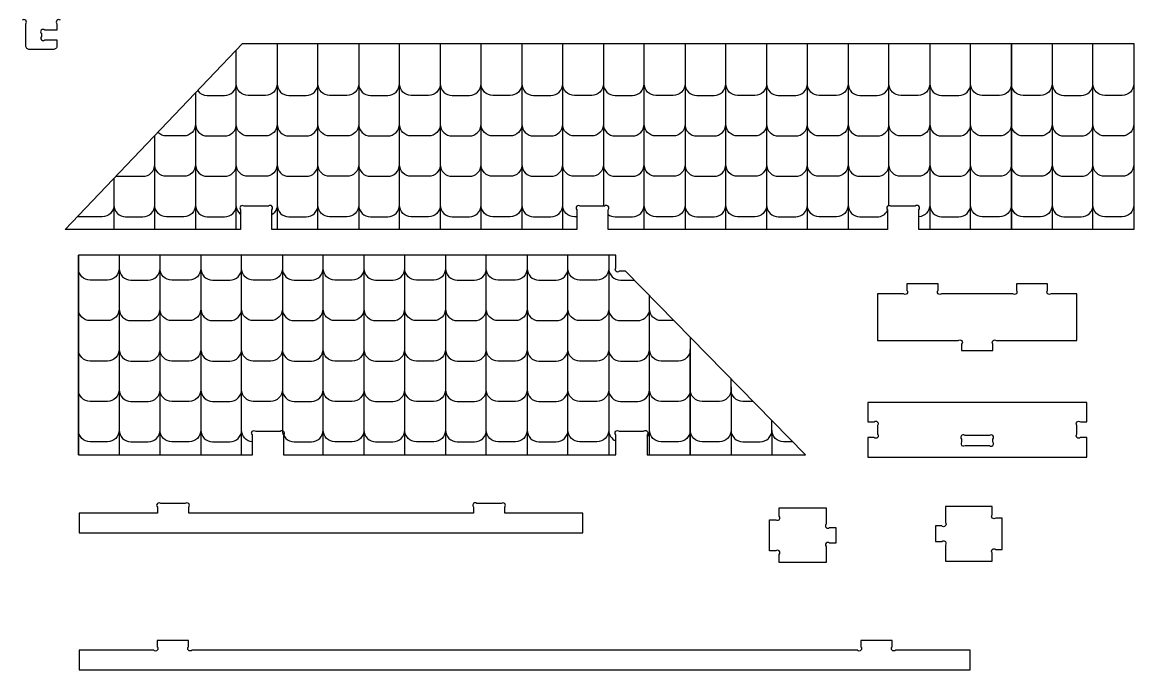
# Model space of a CAD drawing. Extents: x 766 to 5228, y 230 to 3677.
# Drawn here: x 3863 to 5228, y 1531 to 2327 of the extents above; entities that cross this region are included whole.
import ezdxf

# ---------------------------------------------------------------- set-up
doc = ezdxf.new("R2010")
doc.units = 0
doc.header["$MEASUREMENT"] = 0
doc.layers.add('LAYER1', color=18, linetype='CONTINUOUS')

msp = doc.modelspace()

# ---------------------------------------------------------------- linework, layer by layer
at = {"layer": 'LAYER1'}
for points in [[(3909.6, 2329.5, 1), (3905.4, 2325.2), (3905.4, 2317.5), (3890.4, 2317.5, 1), (3886.2, 2313.2), (3886.2, 2309.7, 1), (3890.4, 2305.5), (3905.4, 2305.5), (3905.4, 2298.3, -0.414214), (3900.6, 2293.5), (3871.8, 2293.5, -0.414214), (3867, 2298.3), (3867, 2325.2, 1), (3862.7, 2329.5)], [(4175.7, 2300.9), (4175.7, 2251.5, -0.414214), (4161.3, 2237.1), (4140, 2237.1, -0.414214), (4125.6, 2251.5), (4125.6, 2284.7)], [(4175.7, 2300.9), (4175.7, 2251.5, 0.414214), (4190.1, 2237.1), (4211.4, 2237.1, 0.414214), (4225.8, 2251.5), (4225.8, 2300.9)], [(4275.9, 2300.9), (4275.9, 2251.5, -0.414214), (4261.5, 2237.1), (4240.2, 2237.1, -0.414214), (4225.8, 2251.5), (4225.8, 2300.9)], [(4275.9, 2300.9), (4275.9, 2251.5, 0.414214), (4290.3, 2237.1), (4311.6, 2237.1, 0.414214), (4326, 2251.5), (4326, 2300.9)], [(4376.1, 2300.9), (4376.1, 2251.5, -0.414214), (4361.7, 2237.1), (4340.4, 2237.1, -0.414214), (4326, 2251.5), (4326, 2300.9)], [(4376.1, 2300.9), (4376.1, 2251.5, 0.414214), (4390.5, 2237.1), (4411.8, 2237.1, 0.414214), (4426.2, 2251.5), (4426.2, 2300.9)], [(4476.3, 2300.9), (4476.3, 2251.5, -0.414214), (4461.9, 2237.1), (4440.6, 2237.1, -0.414214), (4426.2, 2251.5), (4426.2, 2300.9)], [(4476.3, 2300.9), (4476.3, 2251.5, 0.414214), (4490.7, 2237.1), (4512, 2237.1, 0.414214), (4526.4, 2251.5), (4526.4, 2300.9)], [(4576.4, 2300.9), (4576.4, 2251.5, -0.414214), (4562, 2237.1), (4540.8, 2237.1, -0.414214), (4526.4, 2251.5), (4526.4, 2300.9)], [(4576.4, 2300.9), (4576.4, 2251.5, 0.414214), (4590.8, 2237.1), (4612.1, 2237.1, 0.414214), (4626.5, 2251.5), (4626.5, 2300.9)], [(4676.6, 2300.9), (4676.6, 2251.5, -0.414214), (4662.2, 2237.1), (4640.9, 2237.1, -0.414214), (4626.5, 2251.5), (4626.5, 2300.9)], [(4676.6, 2300.9), (4676.6, 2251.5, 0.414214), (4691, 2237.1), (4712.3, 2237.1, 0.414214), (4726.7, 2251.5), (4726.7, 2300.9)], [(4776.8, 2300.9), (4776.8, 2251.5, -0.414214), (4762.4, 2237.1), (4741.1, 2237.1, -0.414214), (4726.7, 2251.5), (4726.7, 2300.9)], [(4776.8, 2300.9), (4776.8, 2251.5, 0.414214), (4791.2, 2237.1), (4812.5, 2237.1, 0.414214), (4826.9, 2251.5), (4826.9, 2300.9)], [(4877, 2300.9), (4877, 2251.5, -0.414214), (4862.6, 2237.1), (4841.3, 2237.1, -0.414214), (4826.9, 2251.5), (4826.9, 2300.9)], [(4877, 2300.9), (4877, 2251.5, 0.414214), (4891.4, 2237.1), (4912.7, 2237.1, 0.414214), (4927.1, 2251.5), (4927.1, 2300.9)], [(4977.2, 2300.9), (4977.2, 2251.5, -0.414214), (4962.8, 2237.1), (4941.5, 2237.1, -0.414214), (4927.1, 2251.5), (4927.1, 2300.9)], [(4977.2, 2300.9), (4977.2, 2251.5, 0.414214), (4991.6, 2237.1), (5012.9, 2237.1, 0.414214), (5027.3, 2251.5), (5027.3, 2300.9)], [(5077.4, 2300.9), (5077.4, 2251.5, -0.414214), (5063, 2237.1), (5041.7, 2237.1, -0.414214), (5027.3, 2251.5), (5027.3, 2300.9)], [(5127.5, 2300.9), (5127.5, 2251.5, -0.414214), (5113.1, 2237.1), (5091.8, 2237.1, -0.414214), (5077.4, 2251.5), (5077.4, 2300.9)], [(5127.5, 2300.9), (5127.5, 2251.5, 0.414214), (5141.9, 2237.1), (5163.2, 2237.1, 0.414214), (5177.6, 2251.5), (5177.6, 2300.9)], [(5227.7, 2300.9), (5227.7, 2251.5, -0.414214), (5213.3, 2237.1), (5192, 2237.1, -0.414214), (5177.6, 2251.5), (5177.6, 2300.9)], [(4078.2, 2243.1, 0.240596), (4089.9, 2237.1), (4111.2, 2237.1, 0.414214), (4125.6, 2251.5), (4125.6, 2292.8)], [(4075.5, 2240.2), (4075.5, 2201.8, 0.414214), (4089.9, 2187.4), (4111.2, 2187.4, 0.414214), (4125.6, 2201.8), (4125.6, 2251.5)], [(4175.7, 2251.5), (4175.7, 2201.8, -0.414214), (4161.3, 2187.4), (4140, 2187.4, -0.414214), (4125.6, 2201.8), (4125.6, 2251.5)], [(4175.7, 2251.5), (4175.7, 2201.8, 0.414214), (4190.1, 2187.4), (4211.4, 2187.4, 0.414214), (4225.8, 2201.8), (4225.8, 2251.5)], [(4275.9, 2251.5), (4275.9, 2201.8, -0.414214), (4261.5, 2187.4), (4240.2, 2187.4, -0.414214), (4225.8, 2201.8), (4225.8, 2251.5)], [(4275.9, 2251.5), (4275.9, 2201.8, 0.414214), (4290.3, 2187.4), (4311.6, 2187.4, 0.414214), (4326, 2201.8), (4326, 2251.5)], [(4376.1, 2251.5), (4376.1, 2201.8, -0.414214), (4361.7, 2187.4), (4340.4, 2187.4, -0.414214), (4326, 2201.8), (4326, 2251.5)], [(4376.1, 2251.5), (4376.1, 2201.8, 0.414214), (4390.5, 2187.4), (4411.8, 2187.4, 0.414214), (4426.2, 2201.8), (4426.2, 2251.5)], [(4476.3, 2251.5), (4476.3, 2201.8, -0.414214), (4461.9, 2187.4), (4440.6, 2187.4, -0.414214), (4426.2, 2201.8), (4426.2, 2251.5)], [(4476.3, 2251.5), (4476.3, 2201.8, 0.414214), (4490.7, 2187.4), (4512, 2187.4, 0.414214), (4526.4, 2201.8), (4526.4, 2251.5)], [(4576.4, 2251.5), (4576.4, 2201.8, -0.414214), (4562, 2187.4), (4540.8, 2187.4, -0.414214), (4526.4, 2201.8), (4526.4, 2251.5)], [(4576.4, 2251.5), (4576.4, 2201.8, 0.414214), (4590.8, 2187.4), (4612.1, 2187.4, 0.414214), (4626.5, 2201.8), (4626.5, 2251.5)], [(4676.6, 2251.5), (4676.6, 2201.8, -0.414214), (4662.2, 2187.4), (4640.9, 2187.4, -0.414214), (4626.5, 2201.8), (4626.5, 2251.5)], [(4676.6, 2251.5), (4676.6, 2201.8, 0.414214), (4691, 2187.4), (4712.3, 2187.4, 0.414214), (4726.7, 2201.8), (4726.7, 2251.5)], [(4776.8, 2251.5), (4776.8, 2201.8, -0.414214), (4762.4, 2187.4), (4741.1, 2187.4, -0.414214), (4726.7, 2201.8), (4726.7, 2251.5)], [(4776.8, 2251.5), (4776.8, 2201.8, 0.414214), (4791.2, 2187.4), (4812.5, 2187.4, 0.414214), (4826.9, 2201.8), (4826.9, 2251.5)], [(4877, 2251.5), (4877, 2201.8, -0.414214), (4862.6, 2187.4), (4841.3, 2187.4, -0.414214), (4826.9, 2201.8), (4826.9, 2251.5)], [(4877, 2251.5), (4877, 2201.8, 0.414214), (4891.4, 2187.4), (4912.7, 2187.4, 0.414214), (4927.1, 2201.8), (4927.1, 2251.5)], [(4977.2, 2251.5), (4977.2, 2201.8, -0.414214), (4962.8, 2187.4), (4941.5, 2187.4, -0.414214), (4927.1, 2201.8), (4927.1, 2251.5)], [(4977.2, 2251.5), (4977.2, 2201.8, 0.414214), (4991.6, 2187.4), (5012.9, 2187.4, 0.414214), (5027.3, 2201.8), (5027.3, 2251.5)], [(5077.4, 2251.5), (5077.4, 2201.8, -0.414214), (5063, 2187.4), (5041.7, 2187.4, -0.414214), (5027.3, 2201.8), (5027.3, 2251.5)], [(5127.5, 2251.5), (5127.5, 2201.8, -0.414214), (5113.1, 2187.4), (5091.8, 2187.4, -0.414214), (5077.4, 2201.8), (5077.4, 2251.5)], [(5127.5, 2251.5), (5127.5, 2201.8, 0.414214), (5141.9, 2187.4), (5163.2, 2187.4, 0.414214), (5177.6, 2201.8), (5177.6, 2251.5)], [(5227.7, 2251.5), (5227.7, 2201.8, -0.414214), (5213.3, 2187.4), (5192, 2187.4, -0.414214), (5177.6, 2201.8), (5177.6, 2251.5)], [(4075.5, 2229.8), (4075.5, 2201.8, -0.414214), (4061.1, 2187.4), (4039.8, 2187.4, -0.203614), (4029.4, 2191.8)], [(4075.5, 2201.8), (4075.5, 2152.2, -0.414214), (4061.1, 2137.8), (4039.8, 2137.8, -0.414214), (4025.4, 2152.2), (4025.4, 2187.6)], [(4075.5, 2201.8), (4075.5, 2152.2, 0.414214), (4089.9, 2137.8), (4111.2, 2137.8, 0.414214), (4125.6, 2152.2), (4125.6, 2201.8)], [(4175.7, 2201.8), (4175.7, 2152.2, -0.414214), (4161.3, 2137.8), (4140, 2137.8, -0.414214), (4125.6, 2152.2), (4125.6, 2201.8)], [(4175.7, 2201.8), (4175.7, 2152.2, 0.414214), (4190.1, 2137.8), (4211.4, 2137.8, 0.414214), (4225.8, 2152.2), (4225.8, 2201.8)], [(4275.9, 2201.8), (4275.9, 2152.2, -0.414214), (4261.5, 2137.8), (4240.2, 2137.8, -0.414214), (4225.8, 2152.2), (4225.8, 2201.8)], [(4275.9, 2201.8), (4275.9, 2152.2, 0.414214), (4290.3, 2137.8), (4311.6, 2137.8, 0.414214), (4326, 2152.2), (4326, 2201.8)], [(4376.1, 2201.8), (4376.1, 2152.2, -0.414214), (4361.7, 2137.8), (4340.4, 2137.8, -0.414214), (4326, 2152.2), (4326, 2201.8)], [(4376.1, 2201.8), (4376.1, 2152.2, 0.414214), (4390.5, 2137.8), (4411.8, 2137.8, 0.414214), (4426.2, 2152.2), (4426.2, 2201.8)], [(4476.3, 2201.8), (4476.3, 2152.2, -0.414214), (4461.9, 2137.8), (4440.6, 2137.8, -0.414214), (4426.2, 2152.2), (4426.2, 2201.8)], [(4476.3, 2201.8), (4476.3, 2152.2, 0.414214), (4490.7, 2137.8), (4512, 2137.8, 0.414214), (4526.4, 2152.2), (4526.4, 2201.8)], [(4576.4, 2201.8), (4576.4, 2152.2, -0.414214), (4562, 2137.8), (4540.8, 2137.8, -0.414214), (4526.4, 2152.2), (4526.4, 2201.8)], [(4576.4, 2201.8), (4576.4, 2152.2, 0.414214), (4590.8, 2137.8), (4612.1, 2137.8, 0.414214), (4626.5, 2152.2), (4626.5, 2201.8)], [(4676.6, 2201.8), (4676.6, 2152.2, -0.414214), (4662.2, 2137.8), (4640.9, 2137.8, -0.414214), (4626.5, 2152.2), (4626.5, 2201.8)], [(4676.6, 2201.8), (4676.6, 2152.2, 0.414214), (4691, 2137.8), (4712.3, 2137.8, 0.414214), (4726.7, 2152.2), (4726.7, 2201.8)], [(4776.8, 2201.8), (4776.8, 2152.2, -0.414214), (4762.4, 2137.8), (4741.1, 2137.8, -0.414214), (4726.7, 2152.2), (4726.7, 2201.8)], [(4776.8, 2201.8), (4776.8, 2152.2, 0.414214), (4791.2, 2137.8), (4812.5, 2137.8, 0.414214), (4826.9, 2152.2), (4826.9, 2201.8)], [(4877, 2201.8), (4877, 2152.2, -0.414214), (4862.6, 2137.8), (4841.3, 2137.8, -0.414214), (4826.9, 2152.2), (4826.9, 2201.8)], [(4877, 2201.8), (4877, 2152.2, 0.414214), (4891.4, 2137.8), (4912.7, 2137.8, 0.414214), (4927.1, 2152.2), (4927.1, 2201.8)], [(4977.2, 2201.8), (4977.2, 2152.2, -0.414214), (4962.8, 2137.8), (4941.5, 2137.8, -0.414214), (4927.1, 2152.2), (4927.1, 2201.8)], [(4977.2, 2201.8), (4977.2, 2152.2, 0.414214), (4991.6, 2137.8), (5012.9, 2137.8, 0.414214), (5027.3, 2152.2), (5027.3, 2201.8)], [(5077.4, 2201.8), (5077.4, 2152.2, -0.414214), (5063, 2137.8), (5041.7, 2137.8, -0.414214), (5027.3, 2152.2), (5027.3, 2201.8)], [(5127.5, 2201.8), (5127.5, 2152.2, -0.414214), (5113.1, 2137.8), (5091.8, 2137.8, -0.414214), (5077.4, 2152.2), (5077.4, 2201.8)], [(5127.5, 2201.8), (5127.5, 2152.2, 0.414214), (5141.9, 2137.8), (5163.2, 2137.8, 0.414214), (5177.6, 2152.2), (5177.6, 2201.8)], [(5227.7, 2201.8), (5227.7, 2152.2, -0.414214), (5213.3, 2137.8), (5192, 2137.8, -0.414214), (5177.6, 2152.2), (5177.6, 2201.8)], [(3977.9, 2137.8), (4011, 2137.8, 0.414214), (4025.4, 2152.2), (4025.4, 2174.9)], [(3975.3, 2120.1), (3975.3, 2102.5, 0.414214), (3989.7, 2088.1), (4011, 2088.1, 0.414214), (4025.4, 2102.5), (4025.4, 2152.2)], [(4075.5, 2152.2), (4075.5, 2102.5, -0.414214), (4061.1, 2088.1), (4039.8, 2088.1, -0.414214), (4025.4, 2102.5), (4025.4, 2152.2)], [(4075.5, 2152.2), (4075.5, 2102.5, 0.414214), (4089.9, 2088.1), (4111.2, 2088.1, 0.414214), (4125.6, 2102.5), (4125.6, 2152.2)], [(4130.9, 2091.3, -0.225173), (4125.6, 2102.5), (4125.6, 2152.2)], [(4175.7, 2152.2), (4175.7, 2102.5, -0.250585), (4169.3, 2090.5)], [(4175.7, 2152.2), (4175.7, 2102.5, 0.414214), (4190.1, 2088.1), (4211.4, 2088.1, 0.414214), (4225.8, 2102.5), (4225.8, 2152.2)], [(4275.9, 2152.2), (4275.9, 2102.5, -0.414214), (4261.5, 2088.1), (4240.2, 2088.1, -0.414214), (4225.8, 2102.5), (4225.8, 2152.2)], [(4275.9, 2152.2), (4275.9, 2102.5, 0.414214), (4290.3, 2088.1), (4311.6, 2088.1, 0.414214), (4326, 2102.5), (4326, 2152.2)], [(4376.1, 2152.2), (4376.1, 2102.5, -0.414214), (4361.7, 2088.1), (4340.4, 2088.1, -0.414214), (4326, 2102.5), (4326, 2152.2)], [(4376.1, 2152.2), (4376.1, 2102.5, 0.414214), (4390.5, 2088.1), (4411.8, 2088.1, 0.414214), (4426.2, 2102.5), (4426.2, 2152.2)], [(4476.3, 2152.2), (4476.3, 2102.5, -0.414214), (4461.9, 2088.1), (4440.6, 2088.1, -0.414214), (4426.2, 2102.5), (4426.2, 2152.2)], [(4476.3, 2152.2), (4476.3, 2102.5, 0.414214), (4490.7, 2088.1), (4512, 2088.1, 0.414214), (4526.4, 2102.5), (4526.4, 2152.2)], [(4543.7, 2088.1), (4540.8, 2088.1, -0.414214), (4526.4, 2102.5), (4526.4, 2152.2)], [(4576.4, 2152.2), (4576.4, 2102.5, 0.02405), (4576.5, 2101.1)], [(4576.4, 2152.2), (4576.4, 2102.5, -0.02405), (4576.4, 2101.1)], [(4582.1, 2091, 0.165063), (4590.8, 2088.1), (4612.1, 2088.1, 0.414214), (4626.5, 2102.5), (4626.5, 2152.2)], [(4676.6, 2152.2), (4676.6, 2102.5, -0.414214), (4662.2, 2088.1), (4640.9, 2088.1, -0.414214), (4626.5, 2102.5), (4626.5, 2152.2)], [(4676.6, 2152.2), (4676.6, 2102.5, 0.414214), (4691, 2088.1), (4712.3, 2088.1, 0.414214), (4726.7, 2102.5), (4726.7, 2152.2)], [(4776.8, 2152.2), (4776.8, 2102.5, -0.414214), (4762.4, 2088.1), (4741.1, 2088.1, -0.414214), (4726.7, 2102.5), (4726.7, 2152.2)], [(4776.8, 2152.2), (4776.8, 2102.5, 0.414214), (4791.2, 2088.1), (4812.5, 2088.1, 0.414214), (4826.9, 2102.5), (4826.9, 2152.2)], [(4877, 2152.2), (4877, 2102.5, -0.414214), (4862.6, 2088.1), (4841.3, 2088.1, -0.414214), (4826.9, 2102.5), (4826.9, 2152.2)], [(4877, 2152.2), (4877, 2102.5, 0.414214), (4891.4, 2088.1), (4912.7, 2088.1, 0.2717), (4925.3, 2095.4)], [(4927, 2101.1, 0.02405), (4927.1, 2102.5), (4927.1, 2152.2)], [(4927.2, 2101.1, -0.02405), (4927.1, 2102.5), (4927.1, 2152.2)], [(4977.2, 2152.2), (4977.2, 2102.5, -0.396511), (4963.7, 2088.1)], [(4977.2, 2152.2), (4977.2, 2102.5, 0.414214), (4991.6, 2088.1), (5012.9, 2088.1, 0.414214), (5027.3, 2102.5), (5027.3, 2152.2)], [(5077.4, 2152.2), (5077.4, 2102.5, -0.414214), (5063, 2088.1), (5041.7, 2088.1, -0.414214), (5027.3, 2102.5), (5027.3, 2152.2)], [(5127.5, 2152.2), (5127.5, 2102.5, -0.414214), (5113.1, 2088.1), (5091.8, 2088.1, -0.414214), (5077.4, 2102.5), (5077.4, 2152.2)], [(5127.5, 2152.2), (5127.5, 2102.5, 0.414214), (5141.9, 2088.1), (5163.2, 2088.1, 0.414214), (5177.6, 2102.5), (5177.6, 2152.2)], [(5227.7, 2152.2), (5227.7, 2102.5, -0.414214), (5213.3, 2088.1), (5192, 2088.1, -0.414214), (5177.6, 2102.5), (5177.6, 2152.2)], [(3975.3, 2135), (3975.3, 2102.5, -0.414214), (3960.9, 2088.1), (3930.6, 2088.1)], [(3981.8, 2041), (3981.8, 2024.6, -0.414214), (3967.4, 2010.2), (3946.1, 2010.2, -0.414214), (3931.7, 2024.6), (3931.7, 2041)], [(3981.8, 2041), (3981.8, 2024.6, 0.414214), (3996.2, 2010.2), (4017.5, 2010.2, 0.414214), (4031.9, 2024.6), (4031.9, 2041)], [(4082, 2041), (4082, 2024.6, -0.414214), (4067.6, 2010.2), (4046.3, 2010.2, -0.414214), (4031.9, 2024.6), (4031.9, 2041)], [(4082, 2041), (4082, 2024.6, 0.414214), (4096.4, 2010.2), (4117.7, 2010.2, 0.414214), (4132.1, 2024.6), (4132.1, 2041)], [(4182.2, 2041), (4182.2, 2024.6, -0.414214), (4167.8, 2010.2), (4146.5, 2010.2, -0.414214), (4132.1, 2024.6), (4132.1, 2041)], [(4182.2, 2041), (4182.2, 2024.6, 0.414214), (4196.6, 2010.2), (4217.9, 2010.2, 0.414214), (4232.3, 2024.6), (4232.3, 2041)], [(4282.3, 2041), (4282.3, 2024.6, -0.414214), (4267.9, 2010.2), (4246.7, 2010.2, -0.414214), (4232.3, 2024.6), (4232.3, 2041)], [(4282.3, 2041), (4282.3, 2024.6, 0.414214), (4296.7, 2010.2), (4318, 2010.2, 0.414214), (4332.4, 2024.6), (4332.4, 2041)], [(4382.5, 2041), (4382.5, 2024.6, -0.414214), (4368.1, 2010.2), (4346.8, 2010.2, -0.414214), (4332.4, 2024.6), (4332.4, 2041)], [(4382.5, 2041), (4382.5, 2024.6, 0.414214), (4396.9, 2010.2), (4418.2, 2010.2, 0.414214), (4432.6, 2024.6), (4432.6, 2041)], [(4482.7, 2041), (4482.7, 2024.6, -0.414214), (4468.3, 2010.2), (4447, 2010.2, -0.414214), (4432.6, 2024.6), (4432.6, 2041)], [(4482.7, 2041), (4482.7, 2024.6, 0.414214), (4497.1, 2010.2), (4518.4, 2010.2, 0.414214), (4532.8, 2024.6), (4532.8, 2041)], [(4582.9, 2041), (4582.9, 2024.6, -0.414214), (4568.5, 2010.2), (4547.2, 2010.2, -0.414214), (4532.8, 2024.6), (4532.8, 2041)], [(4582.9, 2041), (4582.9, 2024.6, 0.414214), (4597.3, 2010.2), (4614.3, 2010.2)], [(3981.8, 2024.3), (3981.8, 1974.9, -0.414214), (3967.4, 1960.5), (3946.1, 1960.5, -0.414214), (3931.7, 1974.9), (3931.7, 2024.3)], [(3981.8, 2024.3), (3981.8, 1974.9, 0.414214), (3996.2, 1960.5), (4017.5, 1960.5, 0.414214), (4031.9, 1974.9), (4031.9, 2024.3)], [(4082, 2024.3), (4082, 1974.9, -0.414214), (4067.6, 1960.5), (4046.3, 1960.5, -0.414214), (4031.9, 1974.9), (4031.9, 2024.3)], [(4082, 2024.3), (4082, 1974.9, 0.414214), (4096.4, 1960.5), (4117.7, 1960.5, 0.414214), (4132.1, 1974.9), (4132.1, 2024.3)], [(4182.2, 2024.3), (4182.2, 1974.9, -0.414214), (4167.8, 1960.5), (4146.5, 1960.5, -0.414214), (4132.1, 1974.9), (4132.1, 2024.3)], [(4182.2, 2024.3), (4182.2, 1974.9, 0.414214), (4196.6, 1960.5), (4217.9, 1960.5, 0.414214), (4232.3, 1974.9), (4232.3, 2024.3)], [(4282.3, 2024.3), (4282.3, 1974.9, -0.414214), (4267.9, 1960.5), (4246.7, 1960.5, -0.414214), (4232.3, 1974.9), (4232.3, 2024.3)], [(4282.3, 2024.3), (4282.3, 1974.9, 0.414214), (4296.7, 1960.5), (4318, 1960.5, 0.414214), (4332.4, 1974.9), (4332.4, 2024.3)], [(4382.5, 2024.3), (4382.5, 1974.9, -0.414214), (4368.1, 1960.5), (4346.8, 1960.5, -0.414214), (4332.4, 1974.9), (4332.4, 2024.3)], [(4382.5, 2024.3), (4382.5, 1974.9, 0.414214), (4396.9, 1960.5), (4418.2, 1960.5, 0.414214), (4432.6, 1974.9), (4432.6, 2024.3)], [(4482.7, 2024.3), (4482.7, 1974.9, -0.414214), (4468.3, 1960.5), (4447, 1960.5, -0.414214), (4432.6, 1974.9), (4432.6, 2024.3)], [(4482.7, 2024.3), (4482.7, 1974.9, 0.414214), (4497.1, 1960.5), (4518.4, 1960.5, 0.414214), (4532.8, 1974.9), (4532.8, 2024.3)], [(4582.9, 2024.3), (4582.9, 1974.9, -0.414214), (4568.5, 1960.5), (4547.2, 1960.5, -0.414214), (4532.8, 1974.9), (4532.8, 2024.3)], [(4582.9, 2024.3), (4582.9, 1974.9, 0.414214), (4597.3, 1960.5), (4618.6, 1960.5, 0.3358), (4632.5, 1971)], [(4663, 1960.5), (4647.4, 1960.5, -0.414214), (4633, 1974.9), (4633, 1991.1)], [(3981.8, 1974.9), (3981.8, 1925.2, -0.414214), (3967.4, 1910.8), (3946.1, 1910.8, -0.414214), (3931.7, 1925.2), (3931.7, 1974.9)], [(3981.8, 1974.9), (3981.8, 1925.2, 0.414214), (3996.2, 1910.8), (4017.5, 1910.8, 0.414214), (4031.9, 1925.2), (4031.9, 1974.9)], [(4082, 1974.9), (4082, 1925.2, -0.414214), (4067.6, 1910.8), (4046.3, 1910.8, -0.414214), (4031.9, 1925.2), (4031.9, 1974.9)], [(4082, 1974.9), (4082, 1925.2, 0.414214), (4096.4, 1910.8), (4117.7, 1910.8, 0.414214), (4132.1, 1925.2), (4132.1, 1974.9)], [(4182.2, 1974.9), (4182.2, 1925.2, -0.414214), (4167.8, 1910.8), (4146.5, 1910.8, -0.414214), (4132.1, 1925.2), (4132.1, 1974.9)], [(4182.2, 1974.9), (4182.2, 1925.2, 0.414214), (4196.6, 1910.8), (4217.9, 1910.8, 0.414214), (4232.3, 1925.2), (4232.3, 1974.9)], [(4282.3, 1974.9), (4282.3, 1925.2, -0.414214), (4267.9, 1910.8), (4246.7, 1910.8, -0.414214), (4232.3, 1925.2), (4232.3, 1974.9)], [(4282.3, 1974.9), (4282.3, 1925.2, 0.414214), (4296.7, 1910.8), (4318, 1910.8, 0.414214), (4332.4, 1925.2), (4332.4, 1974.9)], [(4382.5, 1974.9), (4382.5, 1925.2, -0.414214), (4368.1, 1910.8), (4346.8, 1910.8, -0.414214), (4332.4, 1925.2), (4332.4, 1974.9)], [(4382.5, 1974.9), (4382.5, 1925.2, 0.414214), (4396.9, 1910.8), (4418.2, 1910.8, 0.414214), (4432.6, 1925.2), (4432.6, 1974.9)], [(4482.7, 1974.9), (4482.7, 1925.2, -0.414214), (4468.3, 1910.8), (4447, 1910.8, -0.414214), (4432.6, 1925.2), (4432.6, 1974.9)], [(4482.7, 1974.9), (4482.7, 1925.2, 0.414214), (4497.1, 1910.8), (4518.4, 1910.8, 0.414214), (4532.8, 1925.2), (4532.8, 1974.9)], [(4582.9, 1974.9), (4582.9, 1925.2, -0.414214), (4568.5, 1910.8), (4547.2, 1910.8, -0.414214), (4532.8, 1925.2), (4532.8, 1974.9)], [(4582.9, 1974.9), (4582.9, 1925.2, 0.414214), (4597.3, 1910.8), (4618.6, 1910.8, 0.414214), (4633, 1925.2), (4633, 1970.5)], [(4683.1, 1940), (4683.1, 1925.2, -0.414214), (4668.7, 1910.8), (4647.4, 1910.8, -0.414214), (4633, 1925.2), (4633, 1974.9)], [(3981.8, 1925.2), (3981.8, 1875.6, -0.414214), (3967.4, 1861.2), (3946.1, 1861.2, -0.414214), (3931.7, 1875.6), (3931.7, 1925.2)], [(3981.8, 1925.2), (3981.8, 1875.6, 0.414214), (3996.2, 1861.2), (4017.5, 1861.2, 0.414214), (4031.9, 1875.6), (4031.9, 1925.2)], [(4082, 1925.2), (4082, 1875.6, -0.414214), (4067.6, 1861.2), (4046.3, 1861.2, -0.414214), (4031.9, 1875.6), (4031.9, 1925.2)], [(4082, 1925.2), (4082, 1875.6, 0.414214), (4096.4, 1861.2), (4117.7, 1861.2, 0.414214), (4132.1, 1875.6), (4132.1, 1925.2)], [(4182.2, 1925.2), (4182.2, 1875.6, -0.414214), (4167.8, 1861.2), (4146.5, 1861.2, -0.414214), (4132.1, 1875.6), (4132.1, 1925.2)], [(4182.2, 1925.2), (4182.2, 1875.6, 0.414214), (4196.6, 1861.2), (4217.9, 1861.2, 0.414214), (4232.3, 1875.6), (4232.3, 1925.2)], [(4282.3, 1925.2), (4282.3, 1875.6, -0.414214), (4267.9, 1861.2), (4246.7, 1861.2, -0.414214), (4232.3, 1875.6), (4232.3, 1925.2)], [(4282.3, 1925.2), (4282.3, 1875.6, 0.414214), (4296.7, 1861.2), (4318, 1861.2, 0.414214), (4332.4, 1875.6), (4332.4, 1925.2)], [(4382.5, 1925.2), (4382.5, 1875.6, -0.414214), (4368.1, 1861.2), (4346.8, 1861.2, -0.414214), (4332.4, 1875.6), (4332.4, 1925.2)], [(4382.5, 1925.2), (4382.5, 1875.6, 0.414214), (4396.9, 1861.2), (4418.2, 1861.2, 0.414214), (4432.6, 1875.6), (4432.6, 1925.2)], [(4482.7, 1925.2), (4482.7, 1875.6, -0.414214), (4468.3, 1861.2), (4447, 1861.2, -0.414214), (4432.6, 1875.6), (4432.6, 1925.2)], [(4482.7, 1925.2), (4482.7, 1875.6, 0.414214), (4497.1, 1861.2), (4518.4, 1861.2, 0.414214), (4532.8, 1875.6), (4532.8, 1925.2)], [(4582.9, 1925.2), (4582.9, 1875.6, -0.414214), (4568.5, 1861.2), (4547.2, 1861.2, -0.414214), (4532.8, 1875.6), (4532.8, 1925.2)], [(4582.9, 1925.2), (4582.9, 1875.6, 0.414214), (4597.3, 1861.2), (4618.6, 1861.2, 0.414214), (4633, 1875.6), (4633, 1925.2)], [(4683.1, 1925.2), (4683.1, 1875.6, -0.414214), (4668.7, 1861.2), (4647.4, 1861.2, -0.414214), (4633, 1875.6), (4633, 1925.2)], [(4733.2, 1879), (4733.2, 1875.6, -0.414214), (4718.8, 1861.2), (4697.5, 1861.2, -0.414214), (4683.1, 1875.6), (4683.1, 1925.2)], [(4760.3, 1861.2), (4747.6, 1861.2, -0.414214), (4733.2, 1875.6), (4733.2, 1888.9)], [(3981.8, 1875.6), (3981.8, 1825.9, -0.414214), (3967.4, 1811.5), (3946.1, 1811.5, -0.414214), (3931.7, 1825.9), (3931.7, 1875.6)], [(3981.8, 1875.6), (3981.8, 1825.9, 0.414214), (3996.2, 1811.5), (4017.5, 1811.5, 0.414214), (4031.9, 1825.9), (4031.9, 1875.6)], [(4082, 1875.6), (4082, 1825.9, -0.414214), (4067.6, 1811.5), (4046.3, 1811.5, -0.414214), (4031.9, 1825.9), (4031.9, 1875.6)], [(4082, 1875.6), (4082, 1825.9, 0.414214), (4096.4, 1811.5), (4117.7, 1811.5, 0.414214), (4132.1, 1825.9), (4132.1, 1875.6)], [(4145.3, 1811.5, -0.390382), (4132.1, 1825.9), (4132.1, 1875.6)], [(4182.2, 1875.6), (4182.2, 1825.9, -0.02405), (4182.1, 1824.5)], [(4182.2, 1875.6), (4182.2, 1825.9, 0.414214), (4196.6, 1811.5), (4217.9, 1811.5, 0.414214), (4232.3, 1825.9), (4232.3, 1875.6)], [(4282.3, 1875.6), (4282.3, 1825.9, -0.414214), (4267.9, 1811.5), (4246.7, 1811.5, -0.414214), (4232.3, 1825.9), (4232.3, 1875.6)], [(4282.3, 1875.6), (4282.3, 1825.9, 0.414214), (4296.7, 1811.5), (4318, 1811.5, 0.414214), (4332.4, 1825.9), (4332.4, 1875.6)], [(4382.5, 1875.6), (4382.5, 1825.9, -0.414214), (4368.1, 1811.5), (4346.8, 1811.5, -0.414214), (4332.4, 1825.9), (4332.4, 1875.6)], [(4382.5, 1875.6), (4382.5, 1825.9, 0.414214), (4396.9, 1811.5), (4418.2, 1811.5, 0.414214), (4432.6, 1825.9), (4432.6, 1875.6)], [(4482.7, 1875.6), (4482.7, 1825.9, -0.414214), (4468.3, 1811.5), (4447, 1811.5, -0.414214), (4432.6, 1825.9), (4432.6, 1875.6)], [(4482.7, 1875.6), (4482.7, 1825.9, 0.414214), (4497.1, 1811.5), (4518.4, 1811.5, 0.414214), (4532.8, 1825.9), (4532.8, 1875.6)], [(4582.9, 1875.6), (4582.9, 1825.9, -0.414214), (4568.5, 1811.5), (4547.2, 1811.5, -0.414214), (4532.8, 1825.9), (4532.8, 1875.6)], [(4582.9, 1875.6), (4582.9, 1825.9, 0.300781), (4591.7, 1812.6)], [(4630.1, 1817.2, 0.163773), (4633, 1825.9), (4633, 1875.6)], [(4683.1, 1875.6), (4683.1, 1825.9, -0.414214), (4668.7, 1811.5), (4647.4, 1811.5, -0.414214), (4633, 1825.9), (4633, 1875.6)], [(4733.2, 1875.6), (4733.2, 1825.9, -0.414214), (4718.8, 1811.5), (4697.5, 1811.5, -0.414214), (4683.1, 1825.9), (4683.1, 1875.6)], [(4733.2, 1875.6), (4733.2, 1825.9, 0.414214), (4747.6, 1811.5), (4768.9, 1811.5, 0.414214), (4783.3, 1825.9), (4783.3, 1833.3)], [(4809, 1811.5), (4797.7, 1811.5, -0.414214), (4783.3, 1825.9), (4783.3, 1837.7)]]:
    msp.add_lwpolyline(points, format="xyb", dxfattribs=at)
for points in [[(4582.1, 2072.3), (4582.1, 2096.8, 1), (4577.8, 2101.1), (4547.9, 2101.1, 1), (4543.7, 2096.8), (4543.7, 2072.3), (4169.3, 2072.3), (4169.3, 2096.8, 1), (4165, 2101.1), (4135.1, 2101.1, 1), (4130.9, 2096.8), (4130.9, 2072.3), (3915.6, 2072.3), (4133.3, 2300.9), (5227.7, 2300.9), (5227.7, 2072.3), (4963.7, 2072.3), (4963.7, 2096.8, 1), (4959.4, 2101.1), (4929.5, 2101.1, 1), (4925.3, 2096.8), (4925.3, 2072.3)], [(4591.7, 1795.7), (4591.7, 1820.2, -1), (4595.9, 1824.5), (4625.8, 1824.5, -1), (4630.1, 1820.2), (4630.1, 1795.7), (4824.5, 1795.7), (4603.7, 2021.1), (4595.9, 2021.1, -1), (4591.7, 2025.3), (4591.7, 2041), (3931.7, 2041), (3931.7, 1795.7), (4145.3, 1795.7), (4145.3, 1820.2, -1), (4149.5, 1824.5), (4179.4, 1824.5, -1), (4183.7, 1820.2), (4183.7, 1795.7)], [(5083.5, 2005.5), (5083.5, 1997.7, -1), (5079.2, 1993.5), (4991.7, 1993.5, -1), (4987.5, 1997.7), (4987.5, 2005.5), (4949.1, 2005.5), (4949.1, 1997.7, -1), (4944.8, 1993.5), (4913.1, 1993.5), (4913.1, 1935.9), (5012, 1935.9, -1), (5016.3, 1931.6), (5016.3, 1923.9), (5054.7, 1923.9), (5054.7, 1931.6, -1), (5058.9, 1935.9), (5157.9, 1935.9), (5157.9, 1993.5), (5126.1, 1993.5, -1), (5121.9, 1997.7), (5121.9, 2005.5)], [(4901.1, 1836), (4908.8, 1836, -1), (4913.1, 1831.7), (4913.1, 1821, -1), (4908.8, 1816.8), (4901.1, 1816.8), (4901.1, 1792.8), (5169.9, 1792.8), (5169.9, 1816.8), (5162.1, 1816.8, -1), (5157.9, 1821), (5157.9, 1831.7, -1), (5162.1, 1836), (5169.9, 1836), (5169.9, 1860), (4901.1, 1860)], [(5050.4, 1819.2), (5020.5, 1819.2, 1), (5016.3, 1814.9), (5016.3, 1811.4, 1), (5020.5, 1807.2), (5050.4, 1807.2, 1), (5054.7, 1811.4), (5054.7, 1814.9, 1)], [(3932.7, 1723.7), (3932.7, 1699.7), (4551.2, 1699.7), (4551.2, 1723.7), (4455.2, 1723.7), (4455.2, 1731.4, 1), (4450.9, 1735.7), (4421, 1735.7, 1), (4416.8, 1731.4), (4416.8, 1723.7), (4067.1, 1723.7), (4067.1, 1731.4, 1), (4062.8, 1735.7), (4032.9, 1735.7, 1), (4028.7, 1731.4), (4028.7, 1723.7)], [(4849.9, 1730.3), (4849.9, 1710.5, 1), (4854.2, 1706.3), (4861.9, 1706.3), (4861.9, 1687.1), (4854.2, 1687.1, 1), (4849.9, 1682.8), (4849.9, 1663.1), (4792.3, 1663.1), (4792.3, 1673.2, 1), (4788.1, 1677.5), (4780.3, 1677.5), (4780.3, 1715.9), (4788.1, 1715.9, 1), (4792.3, 1720.1), (4792.3, 1730.3)], [(4996.3, 1732.2), (4996.3, 1712.4, -1), (4992, 1708.2), (4984.3, 1708.2), (4984.3, 1689), (4992, 1689, -1), (4996.3, 1684.7), (4996.3, 1665), (5053.9, 1665), (5053.9, 1675.1, -1), (5058.1, 1679.4), (5065.9, 1679.4), (5065.9, 1717.8), (5058.1, 1717.8, -1), (5053.9, 1722), (5053.9, 1732.2)], [(4028.5, 1567.4), (4028.5, 1559.7, -1), (4024.2, 1555.4), (3932.5, 1555.4), (3932.5, 1531.4), (5026.9, 1531.4), (5026.9, 1555.4), (4935.1, 1555.4, -1), (4930.9, 1559.7), (4930.9, 1567.4), (4892.5, 1567.4), (4892.5, 1559.7, -1), (4888.2, 1555.4), (4071.1, 1555.4, -1), (4066.9, 1559.7), (4066.9, 1567.4)]]:
    msp.add_lwpolyline(points, format="xyb", close=True, dxfattribs=at)
for points in [[(3975.3, 2102.5), (3975.3, 2072.3)], [(3975.3, 2102.5), (3975.3, 2072.3)], [(4025.4, 2072.3), (4025.4, 2102.5)], [(4025.4, 2072.3), (4025.4, 2102.5)], [(4075.5, 2102.5), (4075.5, 2072.3)], [(4075.5, 2102.5), (4075.5, 2072.3)], [(4125.6, 2072.3), (4125.6, 2102.5)], [(4125.6, 2072.3), (4125.6, 2102.5)], [(4175.7, 2102.5), (4175.7, 2072.3)], [(4175.7, 2102.5), (4175.7, 2072.3)], [(4225.8, 2072.3), (4225.8, 2102.5)], [(4225.8, 2072.3), (4225.8, 2102.5)], [(4275.9, 2102.5), (4275.9, 2072.3)], [(4275.9, 2102.5), (4275.9, 2072.3)], [(4326, 2072.3), (4326, 2102.5)], [(4326, 2072.3), (4326, 2102.5)], [(4376.1, 2102.5), (4376.1, 2072.3)], [(4376.1, 2102.5), (4376.1, 2072.3)], [(4426.2, 2072.3), (4426.2, 2102.5)], [(4426.2, 2072.3), (4426.2, 2102.5)], [(4476.3, 2102.5), (4476.3, 2072.3)], [(4476.3, 2102.5), (4476.3, 2072.3)], [(4526.4, 2072.3), (4526.4, 2102.5)], [(4526.4, 2072.3), (4526.4, 2102.5)], [(4576.4, 2102.5), (4576.4, 2101.1)], [(4576.4, 2102.5), (4576.4, 2101.1)], [(4626.5, 2072.3), (4626.5, 2102.5)], [(4626.5, 2072.3), (4626.5, 2102.5)], [(4676.6, 2102.5), (4676.6, 2072.3)], [(4676.6, 2102.5), (4676.6, 2072.3)], [(4726.7, 2072.3), (4726.7, 2102.5)], [(4726.7, 2072.3), (4726.7, 2102.5)], [(4776.8, 2102.5), (4776.8, 2072.3)], [(4776.8, 2102.5), (4776.8, 2072.3)], [(4826.9, 2072.3), (4826.9, 2102.5)], [(4826.9, 2072.3), (4826.9, 2102.5)], [(4877, 2102.5), (4877, 2072.3)], [(4877, 2102.5), (4877, 2072.3)], [(4927.1, 2101.1), (4927.1, 2102.5)], [(4927.1, 2101.1), (4927.1, 2102.5)], [(4977.2, 2102.5), (4977.2, 2072.3)], [(4977.2, 2102.5), (4977.2, 2072.3)], [(5027.3, 2072.3), (5027.3, 2102.5)], [(5027.3, 2072.3), (5027.3, 2102.5)], [(5077.4, 2102.5), (5077.4, 2072.3)], [(5077.4, 2072.3), (5077.4, 2102.5)], [(5127.5, 2102.5), (5127.5, 2072.3)], [(5127.5, 2102.5), (5127.5, 2072.3)], [(5177.6, 2072.3), (5177.6, 2102.5)], [(5177.6, 2072.3), (5177.6, 2102.5)], [(5227.7, 2102.5), (5227.7, 2072.3)], [(3931.7, 1795.7), (3931.7, 1825.9)], [(3981.8, 1825.9), (3981.8, 1795.7)], [(3981.8, 1825.9), (3981.8, 1795.7)], [(4031.9, 1795.7), (4031.9, 1825.9)], [(4031.9, 1795.7), (4031.9, 1825.9)], [(4082, 1825.9), (4082, 1795.7)], [(4082, 1825.9), (4082, 1795.7)], [(4132.1, 1795.7), (4132.1, 1825.9)], [(4132.1, 1795.7), (4132.1, 1825.9)], [(4182.2, 1825.9), (4182.2, 1824.5)], [(4182.2, 1825.9), (4182.2, 1824.5)], [(4232.3, 1795.7), (4232.3, 1825.9)], [(4232.3, 1795.7), (4232.3, 1825.9)], [(4282.3, 1825.9), (4282.3, 1795.7)], [(4282.3, 1825.9), (4282.3, 1795.7)], [(4332.4, 1795.7), (4332.4, 1825.9)], [(4332.4, 1795.7), (4332.4, 1825.9)], [(4382.5, 1825.9), (4382.5, 1795.7)], [(4382.5, 1825.9), (4382.5, 1795.7)], [(4432.6, 1795.7), (4432.6, 1825.9)], [(4432.6, 1795.7), (4432.6, 1825.9)], [(4482.7, 1825.9), (4482.7, 1795.7)], [(4482.7, 1825.9), (4482.7, 1795.7)], [(4532.8, 1795.7), (4532.8, 1825.9)], [(4532.8, 1795.7), (4532.8, 1825.9)], [(4582.9, 1825.9), (4582.9, 1795.7)], [(4582.9, 1825.9), (4582.9, 1795.7)], [(4633, 1795.7), (4633, 1825.9)], [(4633, 1795.7), (4633, 1825.9)], [(4683.1, 1825.9), (4683.1, 1795.7)], [(4683.1, 1795.7), (4683.1, 1825.9)], [(4733.2, 1825.9), (4733.2, 1795.7)], [(4733.2, 1825.9), (4733.2, 1795.7)], [(4783.3, 1825.9), (4783.3, 1795.7)]]:
    msp.add_lwpolyline(points, dxfattribs=at)

doc.saveas('drawing.dxf')
